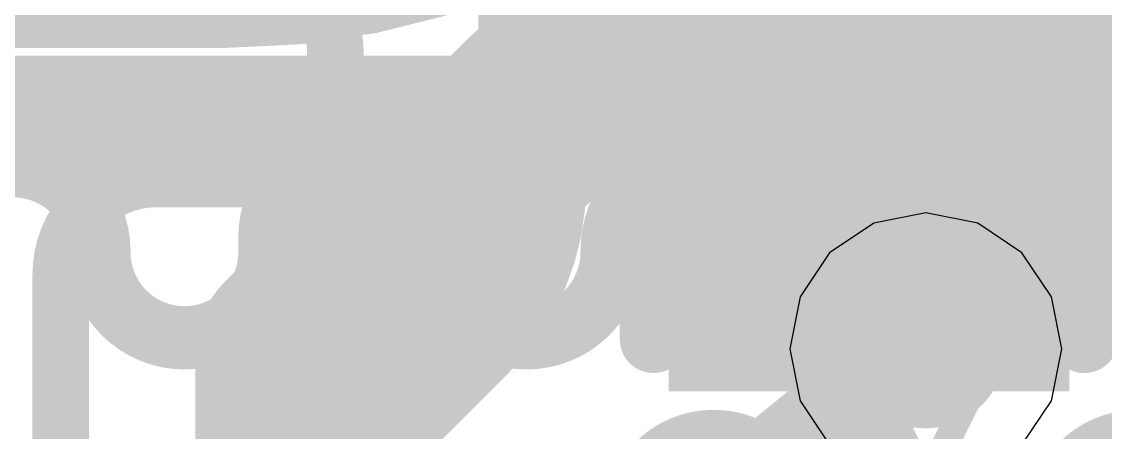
# Model space of a CAD drawing. Header units: inches. Extents: x -6 to 283, y -12 to 154.
# Drawn here: x 75.297 to 77.34, y 15.726 to 16.501 of the extents above; entities that cross this region are included whole.
import ezdxf

# ---------------------------------------------------------------- set-up
doc = ezdxf.new("R2010")
doc.units = ezdxf.units.IN
for name, color, linetype in [('Board Outline', 216, 'Continuous'), ('Bottom Layer', 5, 'Continuous'), ('Bottom Overlay', 54, 'Continuous'), ('Bottom Paste', 16, 'Continuous'), ('Bottom Solder', 6, 'Continuous'), ('Drill Drawing', 1, 'Continuous'), ('GND-1', 16, 'Continuous'), ('GND-2', 90, 'Continuous'), ('GND-3', 216, 'Continuous'), ('GND-4', 54, 'Continuous'), ('PWR-1', 156, 'Continuous'), ('PWR-2', 130, 'Continuous'), ('Signal L1', 76, 'Continuous'), ('Signal L2', 6, 'Continuous'), ('Top Layer', 1, 'Continuous'), ('Top Overlay', 2, 'Continuous'), ('Top Solder', 216, 'Continuous'), ('Via Holes', 16, 'Continuous')]:
    doc.layers.add(name, color=color, linetype=linetype)

# ---------------------------------------------------------------- blocks, each defined once
blk = doc.blocks.new('C___0402_B_29')
at = {"layer": 'Bottom Layer'}
for points in [[(-0.2413, 0.3175), (-0.2412999999999999, -0.3175), (-0.6985, -0.3175), (-0.6985, 0.3175)], [(0.6985, 0.3175), (0.6985, -0.3175), (0.2413, -0.3175), (0.2412999999999999, 0.3175)]]:
    blk.add_hatch(color=5, dxfattribs=at).paths.add_polyline_path(points)
at = {"layer": 'Bottom Paste'}
for points in [[(-0.2413, 0.3175), (-0.2412999999999999, -0.3175), (-0.6985, -0.3175), (-0.6985, 0.3175)], [(0.6985, 0.3175), (0.6985, -0.3175), (0.2413, -0.3175), (0.2412999999999999, 0.3175)]]:
    blk.add_hatch(color=16, dxfattribs=at).paths.add_polyline_path(points)
at = {"layer": 'Bottom Solder'}
for points in [[(-0.18130012, 0.37749988), (-0.18130012, -0.37749988), (-0.7584998799999999, -0.37749988), (-0.7584998799999999, 0.37749988)], [(0.7584998799999999, 0.37749988), (0.7584998799999999, -0.37749988), (0.18130012, -0.37749988), (0.18130012, 0.37749988)]]:
    blk.add_hatch(color=6, dxfattribs=at).paths.add_polyline_path(points)
at = {"layer": 'Bottom Overlay'}
for points in [[(-0.7874, -0.4064, 0.127, 0.127, 0), (-0.7874, 0.4064, 0.127, 0.127, 0)], [(-0.2794, 0.4064, 0.127, 0.127, 0), (-0.7874, 0.4064, 0.127, 0.127, 0)], [(0.7874, 0.4064, 0.127, 0.127, 0), (0.2794, 0.4064, 0.127, 0.127, 0)], [(0.7874, -0.4064, 0.127, 0.127, 0), (0.7874, 0.4064, 0.127, 0.127, 0)], [(-0.2794, -0.4064, 0.127, 0.127, 0), (-0.7874, -0.4064, 0.127, 0.127, 0)], [(0.7874, -0.4064, 0.127, 0.127, 0), (0.2794, -0.4064, 0.127, 0.127, 0)]]:
    blk.add_lwpolyline(points, format="xyseb", dxfattribs=at)
for points in [[(-0.8191499999999999, 0.4064, 0.0635, 0.0635, 1), (-0.7556499999999999, 0.4064, 0.0635, 0.0635, 1)], [(-0.8191499999999999, 0.4064, 0.0635, 0.0635, 1), (-0.7556499999999999, 0.4064, 0.0635, 0.0635, 1)], [(-0.31115, 0.4064, 0.0635, 0.0635, 1), (-0.24765, 0.4064, 0.0635, 0.0635, 1)], [(0.24765, 0.4064, 0.0635, 0.0635, 1), (0.31115, 0.4064, 0.0635, 0.0635, 1)], [(0.7556499999999999, 0.4064, 0.0635, 0.0635, 1), (0.8191499999999999, 0.4064, 0.0635, 0.0635, 1)], [(0.7556499999999999, 0.4064, 0.0635, 0.0635, 1), (0.8191499999999999, 0.4064, 0.0635, 0.0635, 1)], [(-0.8191499999999999, -0.4064, 0.0635, 0.0635, 1), (-0.7556499999999999, -0.4064, 0.0635, 0.0635, 1)], [(-0.8191499999999999, -0.4064, 0.0635, 0.0635, 1), (-0.7556499999999999, -0.4064, 0.0635, 0.0635, 1)], [(-0.31115, -0.4064, 0.0635, 0.0635, 1), (-0.24765, -0.4064, 0.0635, 0.0635, 1)], [(0.24765, -0.4064, 0.0635, 0.0635, 1), (0.31115, -0.4064, 0.0635, 0.0635, 1)], [(0.7556499999999999, -0.4064, 0.0635, 0.0635, 1), (0.8191499999999999, -0.4064, 0.0635, 0.0635, 1)], [(0.7556499999999999, -0.4064, 0.0635, 0.0635, 1), (0.8191499999999999, -0.4064, 0.0635, 0.0635, 1)]]:
    blk.add_lwpolyline(points, format="xyseb", close=True, dxfattribs=at)
blk = doc.blocks.new('200_WFBGA__10_15__51')
at = {"layer": 'Top Solder'}
h = blk.add_hatch(color=216, dxfattribs=at)
edge = h.paths.add_edge_path()
edge.add_arc((1.999996, 6.824979999999999), 0.21001228, 0, 360)
h = blk.add_hatch(color=216, dxfattribs=at)
edge = h.paths.add_edge_path()
edge.add_arc((2.800096, 6.824979999999999), 0.21001228, 0, 360)
h = blk.add_hatch(color=216, dxfattribs=at)
edge = h.paths.add_edge_path()
edge.add_arc((3.599942, 6.824979999999999), 0.21001228, 0, 360)
at = {"layer": 'Top Overlay'}
blk.add_lwpolyline([(-5.07619, 7.576185, 0.254, 0.254, 0), (5.07619, 7.576185, 0.254, 0.254, 0)], format="xyseb", dxfattribs=at)

msp = doc.modelspace()

# ---------------------------------------------------------------- hatches: boundary and pattern name
at = {"layer": 'Bottom Layer'}
h = msp.add_hatch(color=5, dxfattribs=at)
edge = h.paths.add_edge_path()
edge.add_arc((77.00183482, 15.88319404), 0.1499997, 0, 360)
at = {"layer": 'GND-1'}
h = msp.add_hatch(color=16, dxfattribs=at)
edge = h.paths.add_edge_path()
edge.add_arc((77.00183482, 15.88319404), 0.1499997, 0, 360)
at = {"layer": 'GND-2'}
h = msp.add_hatch(color=90, dxfattribs=at)
edge = h.paths.add_edge_path()
edge.add_arc((77.00183482, 15.88319404), 0.1499997, 0, 360)
at = {"layer": 'GND-3'}
h = msp.add_hatch(color=216, dxfattribs=at)
edge = h.paths.add_edge_path()
edge.add_arc((77.00183482, 15.88319404), 0.1499997, 0, 360)
at = {"layer": 'GND-4'}
h = msp.add_hatch(color=54, dxfattribs=at)
edge = h.paths.add_edge_path()
edge.add_arc((77.00183482, 15.88319404), 0.1499997, 0, 360)
at = {"layer": 'PWR-1'}
h = msp.add_hatch(color=156, dxfattribs=at)
edge = h.paths.add_edge_path()
edge.add_arc((77.00183482, 15.88319404), 0.1499997, 0, 360)
at = {"layer": 'PWR-2'}
h = msp.add_hatch(color=130, dxfattribs=at)
edge = h.paths.add_edge_path()
edge.add_arc((77.00183482, 15.88319404), 0.1499997, 0, 360)
at = {"layer": 'Signal L1'}
h = msp.add_hatch(color=76, dxfattribs=at)
edge = h.paths.add_edge_path()
edge.add_arc((77.00183482, 15.88319404), 0.1499997, 0, 360)
at = {"layer": 'Signal L2'}
h = msp.add_hatch(color=6, dxfattribs=at)
edge = h.paths.add_edge_path()
edge.add_arc((77.00183482, 15.88319404), 0.1499997, 0, 360)
at = {"layer": 'Top Layer'}
h = msp.add_hatch(color=1, dxfattribs=at)
edge = h.paths.add_edge_path()
edge.add_arc((77.00183482, 15.88319404), 0.1499997, 0, 360)
at = {"layer": 'Via Holes'}
h = msp.add_hatch(color=7, dxfattribs=at)
edge = h.paths.add_edge_path()
edge.add_arc((77.00183482, 15.88319404), 0.07499858, 0, 360)

# ---------------------------------------------------------------- linework, layer by layer
at = {"layer": 'Board Outline'}
msp.add_lwpolyline([(75.55088776, 20.35987292, 0.1778, 0.1778, -0.4142135158828696), (82.72026128, 13.18848264, 0.1778, 0.1778, 0)], format="xyseb", dxfattribs=at)
at = {"layer": 'Bottom Layer'}
for points in [[(76.62581322, 16.99683418, 0.3048, 0.3048, -0.1989121822243877), (75.67516488, 16.60306306, 0.3048, 0.3048, 0)], [(71.49733732, 16.60306306, 0.3048, 0.3048, 0), (75.67516488, 16.60306306, 0.3048, 0.3048, 0)]]:
    msp.add_lwpolyline(points, format="xyseb", dxfattribs=at)
msp.add_lwpolyline([(75.59896488, 16.60306306, 0.1524, 0.1524, 1), (75.75136488, 16.60306306, 0.1524, 0.1524, 1)], format="xyseb", close=True, dxfattribs=at)
msp.add_lwpolyline([(75.59896488, 16.60306306, 0.1524, 0.1524, 1), (75.75136488, 16.60306306, 0.1524, 0.1524, 1)], format="xyseb", close=True, dxfattribs=at)
at = {"layer": 'Drill Drawing'}
for points in [[(76.74783482, 16.13719404, 0.0508, 0.0508, 0), (77.25583481999999, 16.13719404, 0.0508, 0.0508, 0)], [(76.74783482, 16.13719404, 0.0508, 0.0508, 0), (77.00183482, 15.62919404, 0.0508, 0.0508, 0)], [(77.00183482, 15.62919404, 0.0508, 0.0508, 0), (77.25583481999999, 16.13719404, 0.0508, 0.0508, 0)]]:
    msp.add_lwpolyline(points, format="xyseb", dxfattribs=at)
for points in [[(76.73513482, 16.13719404, 0.0254, 0.0254, 1), (76.76053481999999, 16.13719404, 0.0254, 0.0254, 1)], [(76.73513482, 16.13719404, 0.0254, 0.0254, 1), (76.76053481999999, 16.13719404, 0.0254, 0.0254, 1)], [(77.24313482, 16.13719404, 0.0254, 0.0254, 1), (77.26853482, 16.13719404, 0.0254, 0.0254, 1)], [(77.24313482, 16.13719404, 0.0254, 0.0254, 1), (77.26853482, 16.13719404, 0.0254, 0.0254, 1)]]:
    msp.add_lwpolyline(points, format="xyseb", close=True, dxfattribs=at)
at = {"layer": 'PWR-1'}
for p, q in [((77.00183482, 16.13972388), (76.90366636, 16.12019636)), ((77.10000328, 16.12019636), (77.00183482, 16.13972388)), ((76.90366636, 16.12019636), (76.82044072, 16.06458814)), ((77.18322891999999, 16.06458814), (77.10000328, 16.12019636)), ((76.82044072, 16.06458814), (76.7648325, 15.9813625)), ((77.23883713999999, 15.9813625), (77.18322891999999, 16.06458814)), ((76.7648325, 15.9813625), (76.74530497999999, 15.88319404)), ((77.25836466, 15.88319404), (77.23883713999999, 15.9813625)), ((76.74530497999999, 15.88319404), (76.7648325, 15.78502558)), ((77.23883713999999, 15.78502558), (77.25836466, 15.88319404)), ((76.7648325, 15.78502558), (76.82044072, 15.70179994)), ((77.18322891999999, 15.70179994), (77.23883713999999, 15.78502558))]:
    msp.add_line(p, q, dxfattribs=at)
msp.add_lwpolyline([(76.67474886, 18.94567966, 0.3809999999999999, 0.3809999999999999, -0.4142135623730951), (80.54546502, 15.0749635, 0.3809999999999999, 0.3809999999999999, 0)], format="xyseb", dxfattribs=at)
at = {"layer": 'PWR-2'}
for p, q in [((77.00183482, 16.13972388), (76.90366636, 16.12019636)), ((77.10000328, 16.12019636), (77.00183482, 16.13972388)), ((76.90366636, 16.12019636), (76.82044072, 16.06458814)), ((77.18322891999999, 16.06458814), (77.10000328, 16.12019636)), ((76.82044072, 16.06458814), (76.7648325, 15.9813625)), ((77.23883713999999, 15.9813625), (77.18322891999999, 16.06458814)), ((76.7648325, 15.9813625), (76.74530497999999, 15.88319404)), ((77.25836466, 15.88319404), (77.23883713999999, 15.9813625)), ((76.74530497999999, 15.88319404), (76.7648325, 15.78502558)), ((77.23883713999999, 15.78502558), (77.25836466, 15.88319404)), ((76.7648325, 15.78502558), (76.82044072, 15.70179994)), ((77.18322891999999, 15.70179994), (77.23883713999999, 15.78502558))]:
    msp.add_line(p, q, dxfattribs=at)
at = {"layer": 'Signal L1'}
for points in [[(75.79013798, 19.23020284, 0.1016, 0.1016, -0.4142135623730951), (80.66466213999999, 14.35567868, 0.1016, 0.1016, 0)], [(75.79013798, 18.97620284, 0.1016, 0.1016, -0.4142135623730951), (80.41066214, 14.35567868, 0.1016, 0.1016, 0)], [(76.27539736, 16.33577632, 0.3809999999999999, 0.3809999999999999, -0.1987644589969734), (76.54465259999999, 16.44721628, 0.3809999999999999, 0.3809999999999999, 0)], [(76.54465259999999, 16.44721628, 0.3809999999999999, 0.3809999999999999, 0), (77.75302204, 16.44721628, 0.3809999999999999, 0.3809999999999999, 0)], [(75.81533732, 15.87571628, 0.3809999999999999, 0.3809999999999999, 0), (76.27539736, 16.33577632, 0.3809999999999999, 0.3809999999999999, 0)], [(75.81533732, 14.92000318, 0.3809999999999999, 0.3809999999999999, 0), (75.81533732, 15.87571628, 0.3809999999999999, 0.3809999999999999, 0)]]:
    msp.add_lwpolyline(points, format="xyseb", dxfattribs=at)
for points in [[(76.44940259999998, 16.44721628, 0.1905, 0.1905, 1), (76.6399026, 16.44721628, 0.1905, 0.1905, 1)], [(76.44940259999998, 16.44721628, 0.1905, 0.1905, 1), (76.6399026, 16.44721628, 0.1905, 0.1905, 1)], [(76.18014736, 16.33577632, 0.1905, 0.1905, 1), (76.37064735999999, 16.33577632, 0.1905, 0.1905, 1)], [(76.18014736, 16.33577632, 0.1905, 0.1905, 1), (76.37064735999999, 16.33577632, 0.1905, 0.1905, 1)], [(75.72008731999999, 15.87571628, 0.1905, 0.1905, 1), (75.91058732, 15.87571628, 0.1905, 0.1905, 1)], [(75.72008731999999, 15.87571628, 0.1905, 0.1905, 1), (75.91058732, 15.87571628, 0.1905, 0.1905, 1)]]:
    msp.add_lwpolyline(points, format="xyseb", close=True, dxfattribs=at)
at = {"layer": 'Signal L2'}
for points in [[(76.18098047999999, 19.10612638, 0.127, 0.127, -0.4142135623730951), (80.30768038, 14.97942648, 0.127, 0.127, 0)], [(76.1879223, 18.83461054, 0.127, 0.127, -0.4142135623730951), (80.03336038, 14.98917246, 0.127, 0.127, 0)], [(75.76531964, 16.09425788, 0.11938, 0.11938, -0.9999999999999999), (76.08789964, 16.09425788, 0.11938, 0.11938, 0)], [(76.4104771, 16.06530442, 0.11938, 0.11938, -0.4181430635676782), (76.58981634, 16.24706174, 0.11938, 0.11938, 0)], [(76.58981634, 16.24706174, 0.11938, 0.11938, 0), (76.58981888, 16.24706174, 0.11938, 0.11938, 0)], [(76.58981888, 16.24706174, 0.11938, 0.11938, 0), (77.61810994, 16.24706174, 0.11938, 0.11938, 0)], [(74.92424436, 16.22875596, 0.11938, 0.11938, 0), (75.28144963999999, 16.22875596, 0.11938, 0.11938, 0)], [(75.28144963999999, 16.22875596, 0.11938, 0.11938, -0.4142135623730951), (75.44273964, 16.06746596, 0.11938, 0.11938, 0)], [(75.76531964, 16.06530696, 0.11938, 0.11938, 0), (75.76531964, 16.09425788, 0.11938, 0.11938, 0)], [(76.08789964, 16.06530696, 0.11938, 0.11938, 0), (76.08789964, 16.09425788, 0.11938, 0.11938, 0)], [(75.44273964, 16.06530696, 0.11938, 0.11938, 0), (75.44273964, 16.06746596, 0.11938, 0.11938, 0)], [(75.76531964, 16.06530696, 0.11938, 0.11938, -0.9999999999999999), (75.44273964, 16.06530696, 0.11938, 0.11938, 0)], [(76.41047963999999, 16.06530696, 0.11938, 0.11938, -0.9999999999999999), (76.08789964, 16.06530696, 0.11938, 0.11938, 0)]]:
    msp.add_lwpolyline(points, format="xyseb", dxfattribs=at)
for points in [[(76.55997134, 16.24706174, 0.05969, 0.05969, 1), (76.61966134, 16.24706174, 0.05969, 0.05969, 1)], [(76.55997134, 16.24706174, 0.05969, 0.05969, 1), (76.61966134, 16.24706174, 0.05969, 0.05969, 1)], [(76.55997388, 16.24706174, 0.05969, 0.05969, 1), (76.61966387999999, 16.24706174, 0.05969, 0.05969, 1)], [(76.55997388, 16.24706174, 0.05969, 0.05969, 1), (76.61966387999999, 16.24706174, 0.05969, 0.05969, 1)], [(75.25160464, 16.22875596, 0.05969, 0.05969, 1), (75.31129464, 16.22875596, 0.05969, 0.05969, 1)], [(75.25160464, 16.22875596, 0.05969, 0.05969, 1), (75.31129464, 16.22875596, 0.05969, 0.05969, 1)], [(75.73547463999999, 16.09425788, 0.05969, 0.05969, 1), (75.79516464, 16.09425788, 0.05969, 0.05969, 1)], [(75.73547463999999, 16.09425788, 0.05969, 0.05969, 1), (75.79516464, 16.09425788, 0.05969, 0.05969, 1)], [(76.05805464, 16.09425788, 0.05969, 0.05969, 1), (76.11774464, 16.09425788, 0.05969, 0.05969, 1)], [(76.05805464, 16.09425788, 0.05969, 0.05969, 1), (76.11774464, 16.09425788, 0.05969, 0.05969, 1)], [(75.41289463999999, 16.06746596, 0.05969, 0.05969, 1), (75.47258464, 16.06746596, 0.05969, 0.05969, 1)], [(75.41289463999999, 16.06746596, 0.05969, 0.05969, 1), (75.47258464, 16.06746596, 0.05969, 0.05969, 1)], [(75.41289463999999, 16.06530696, 0.05969, 0.05969, 1), (75.47258464, 16.06530696, 0.05969, 0.05969, 1)], [(75.41289463999999, 16.06530696, 0.05969, 0.05969, 1), (75.47258464, 16.06530696, 0.05969, 0.05969, 1)], [(75.73547463999999, 16.06530696, 0.05969, 0.05969, 1), (75.79516464, 16.06530696, 0.05969, 0.05969, 1)], [(75.73547463999999, 16.06530696, 0.05969, 0.05969, 1), (75.79516464, 16.06530696, 0.05969, 0.05969, 1)], [(76.05805464, 16.06530696, 0.05969, 0.05969, 1), (76.11774464, 16.06530696, 0.05969, 0.05969, 1)], [(76.05805464, 16.06530696, 0.05969, 0.05969, 1), (76.11774464, 16.06530696, 0.05969, 0.05969, 1)], [(76.3806321, 16.06530442, 0.05969, 0.05969, 1), (76.4403221, 16.06530442, 0.05969, 0.05969, 1)], [(76.38063464, 16.06530696, 0.05969, 0.05969, 1), (76.44032463999999, 16.06530696, 0.05969, 0.05969, 1)]]:
    msp.add_lwpolyline(points, format="xyseb", close=True, dxfattribs=at)
at = {"layer": 'Top Layer'}
for points in [[(76.25982715999999, 16.19318072, 0.2032, 0.2032, 0), (76.25982715999999, 17.43781628, 0.2032, 0.2032, 0)], [(75.77226908, 16.56180838, 0.10668, 0.10668, -0.4142135623730951), (75.88851471999999, 16.44556274, 0.10668, 0.10668, 0)], [(75.88851471999999, 16.30927142, 0.10668, 0.10668, 0), (75.88851471999999, 16.44556274, 0.10668, 0.10668, 0)], [(75.88851471999999, 16.30926888, 0.10668, 0.10668, -0.4140515643881014), (75.78293962, 16.20366584, 0.10668, 0.10668, 0)], [(75.88851217999999, 16.30926888, 0.10668, 0.10668, 0), (75.88851471999999, 16.30927142, 0.10668, 0.10668, 0)], [(76.25982715999999, 16.19318072, 0.2032, 0.2032, -0.1988742113991317), (76.14162825999999, 15.90776346, 0.2032, 0.2032, 0)], [(75.37083731999999, 16.02459838, 0.10668, 0.10668, -0.4142135623730951), (75.54990731999999, 16.20366838, 0.10668, 0.10668, 0)], [(75.54990731999999, 16.20366838, 0.10668, 0.10668, 0), (75.54990985999999, 16.20366584, 0.10668, 0.10668, 0)], [(75.54990985999999, 16.20366584, 0.10668, 0.10668, 0), (75.78293962, 16.20366584, 0.10668, 0.10668, 0)], [(75.37083731999999, 15.09666526, 0.10668, 0.10668, 0), (75.37083731999999, 16.02459838, 0.10668, 0.10668, 0)], [(75.80183213999999, 15.56796988, 0.2032, 0.2032, 0), (76.14162825999999, 15.90776346, 0.2032, 0.2032, 0)], [(76.60183307999999, 15.55819342, 0.2032, 0.2032, 0), (77.00183482, 15.88319404, 0.2032, 0.2032, 0)]]:
    msp.add_lwpolyline(points, format="xyseb", dxfattribs=at)
for points in [[(75.86184472000001, 16.44556274, 0.05333999999999999, 0.05333999999999999, 1), (75.91518472, 16.44556274, 0.05333999999999999, 0.05333999999999999, 1)], [(75.86184472000001, 16.44556274, 0.05333999999999999, 0.05333999999999999, 1), (75.91518472, 16.44556274, 0.05333999999999999, 0.05333999999999999, 1)], [(75.86184218, 16.30926888, 0.05333999999999999, 0.05333999999999999, 1), (75.91518217999999, 16.30926888, 0.05333999999999999, 0.05333999999999999, 1)], [(75.86184472000001, 16.30927142, 0.05333999999999999, 0.05333999999999999, 1), (75.91518472, 16.30927142, 0.05333999999999999, 0.05333999999999999, 1)], [(75.86184472000001, 16.30927142, 0.05333999999999999, 0.05333999999999999, 1), (75.91518472, 16.30927142, 0.05333999999999999, 0.05333999999999999, 1)], [(75.86184472000001, 16.30926888, 0.05333999999999999, 0.05333999999999999, 1), (75.91518472, 16.30926888, 0.05333999999999999, 0.05333999999999999, 1)], [(76.20902716, 16.19318072, 0.1016, 0.1016, 1), (76.31062716, 16.19318072, 0.1016, 0.1016, 1)], [(76.20902716, 16.19318072, 0.1016, 0.1016, 1), (76.31062716, 16.19318072, 0.1016, 0.1016, 1)], [(75.52323732, 16.20366838, 0.05333999999999999, 0.05333999999999999, 1), (75.57657732, 16.20366838, 0.05333999999999999, 0.05333999999999999, 1)], [(75.52323732, 16.20366838, 0.05333999999999999, 0.05333999999999999, 1), (75.57657732, 16.20366838, 0.05333999999999999, 0.05333999999999999, 1)], [(75.52323986, 16.20366584, 0.05333999999999999, 0.05333999999999999, 1), (75.57657986, 16.20366584, 0.05333999999999999, 0.05333999999999999, 1)], [(75.52323986, 16.20366584, 0.05333999999999999, 0.05333999999999999, 1), (75.57657986, 16.20366584, 0.05333999999999999, 0.05333999999999999, 1)], [(75.75626962, 16.20366584, 0.05333999999999999, 0.05333999999999999, 1), (75.80960962, 16.20366584, 0.05333999999999999, 0.05333999999999999, 1)], [(75.75626962, 16.20366584, 0.05333999999999999, 0.05333999999999999, 1), (75.80960962, 16.20366584, 0.05333999999999999, 0.05333999999999999, 1)], [(75.34416732, 16.02459838, 0.05333999999999999, 0.05333999999999999, 1), (75.39750732, 16.02459838, 0.05333999999999999, 0.05333999999999999, 1)], [(75.34416732, 16.02459838, 0.05333999999999999, 0.05333999999999999, 1), (75.39750732, 16.02459838, 0.05333999999999999, 0.05333999999999999, 1)], [(76.09082826, 15.90776346, 0.1016, 0.1016, 1), (76.19242825999999, 15.90776346, 0.1016, 0.1016, 1)], [(76.09082826, 15.90776346, 0.1016, 0.1016, 1), (76.19242825999999, 15.90776346, 0.1016, 0.1016, 1)], [(76.95103482, 15.88319404, 0.1016, 0.1016, 1), (77.05263482, 15.88319404, 0.1016, 0.1016, 1)]]:
    msp.add_lwpolyline(points, format="xyseb", close=True, dxfattribs=at)

# ---------------------------------------------------------------- block references
at = {"rotation": 270}
msp.add_blockref('C___0402_B_29', (76.89483732, 15.62171628), dxfattribs=at)
msp.add_blockref('200_WFBGA__10_15__51', (73.80183613999999, 8.7331931))

doc.saveas('drawing.dxf')
